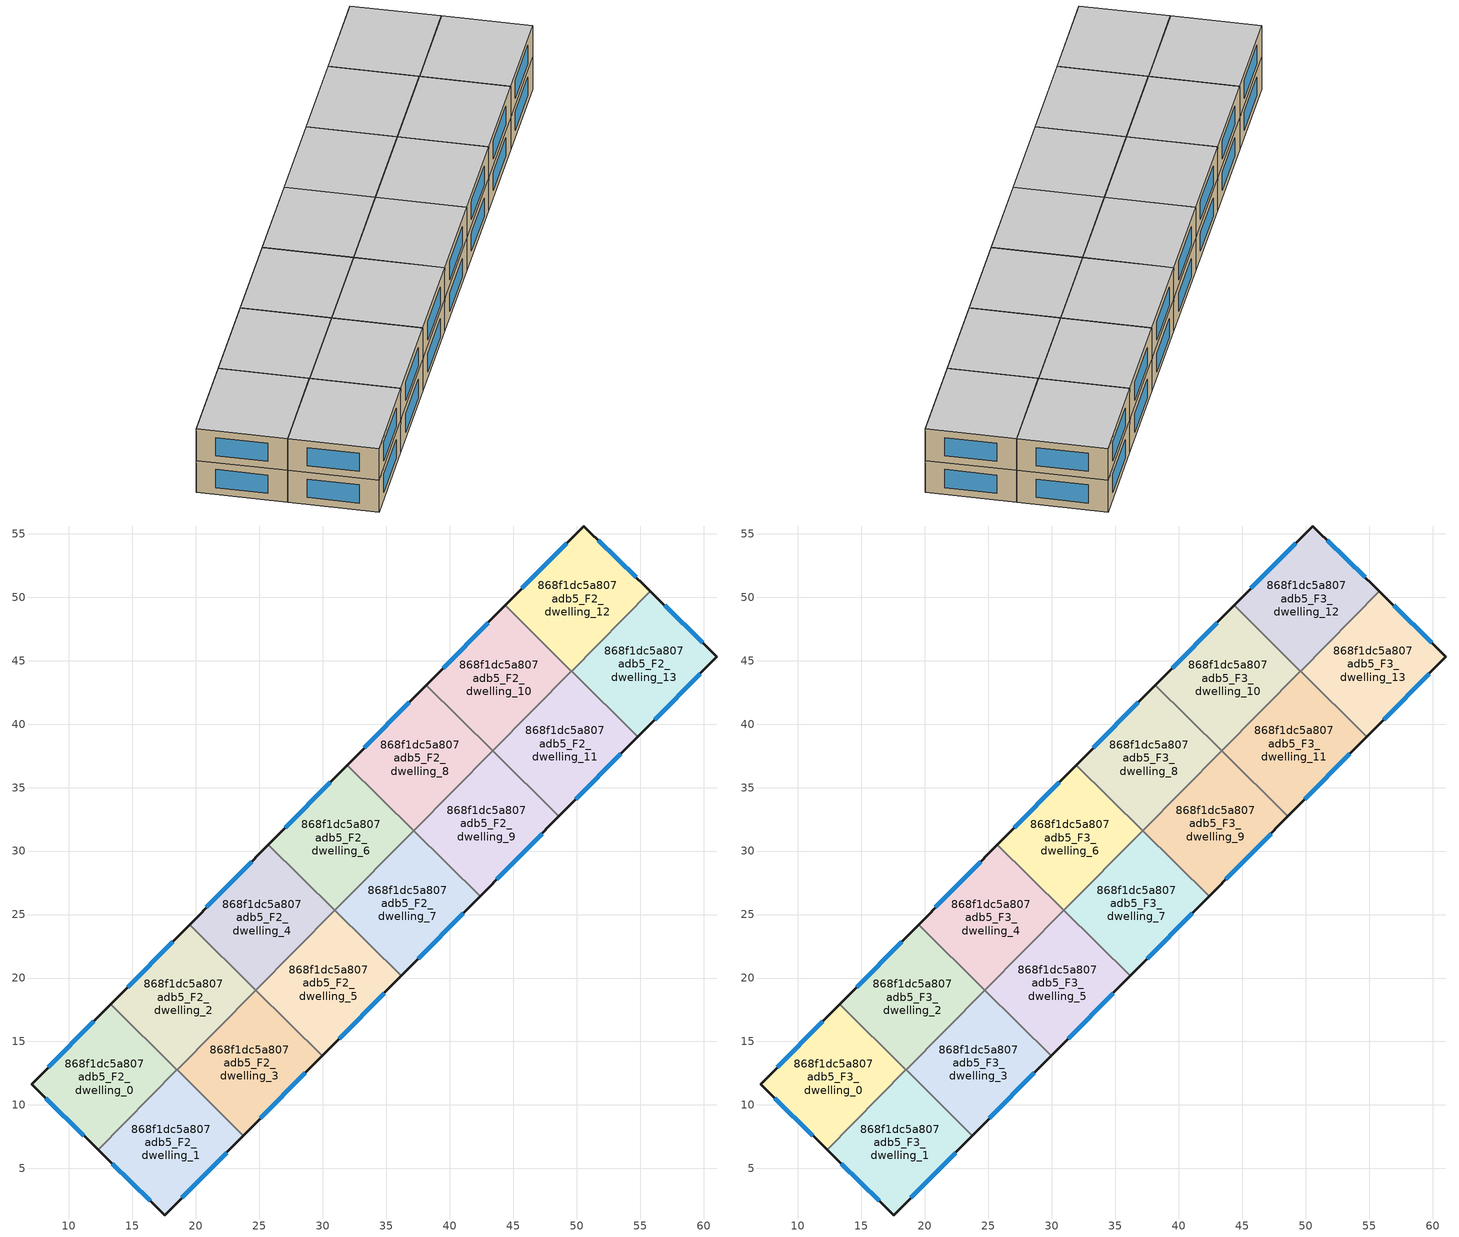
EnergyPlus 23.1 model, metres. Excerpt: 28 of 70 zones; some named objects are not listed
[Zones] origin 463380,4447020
868f1dc5a807adb5_F2_dwelling_0
 floor to 868f1dc5a807adb5_F1_dwelling_0 (EU_floor_Construction): 18.51,12.77 12.3,6.49 7.06,11.63 13.3,17.93 z6
 wall outside (EU_wall_Construction): 13.3,17.93 7.06,11.63 12.3,6.49 z6:9
 wall to 868f1dc5a807adb5_F2_dwelling_1 (EU_wall_Construction): 12.3,6.49 18.52,12.77 z6:9
 wall to 868f1dc5a807adb5_F2_dwelling_2 (EU_wall_Construction): 18.52,12.77 13.3,17.93 z6:9
 window (EU_Window_Construction): 8.18,10.53 11.18,7.59 / 11.96,16.58 8.4,12.98 z6.64:8.36
868f1dc5a807adb5_F2_dwelling_1
 floor to 868f1dc5a807adb5_F1_dwelling_1 (EU_floor_Construction): 23.75,7.59 17.55,1.33 12.3,6.49 18.51,12.77 z6
 wall outside (EU_wall_Construction): 12.3,6.49 17.55,1.33 23.75,7.59 z6:9
 wall to 868f1dc5a807adb5_F2_dwelling_3 (EU_wall_Construction): 23.75,7.59 18.52,12.76 z6:9
 wall to 868f1dc5a807adb5_F2_dwelling_2 (EU_wall_Construction): 18.52,12.76 18.52,12.77 z6:9
 window (EU_Window_Construction): 18.88,2.67 22.42,6.25 / 13.43,5.38 16.43,2.44 z6.64:8.36
868f1dc5a807adb5_F2_dwelling_10
 floor to 868f1dc5a807adb5_F1_dwelling_10 (EU_floor_Construction): 49.59,44.18 43.38,37.89 38.16,43.06 44.37,49.34 z6
 wall outside (EU_wall_Construction): 44.37,49.34 38.16,43.06 z6:9
 wall to 868f1dc5a807adb5_F2_dwelling_8 (EU_wall_Construction): 38.16,43.06 43.38,37.89 z6:9
 wall to 868f1dc5a807adb5_F2_dwelling_12 (EU_wall_Construction): 49.59,44.18 44.37,49.34 z6:9
 wall to 868f1dc5a807adb5_F2_dwelling_11 (EU_wall_Construction): 43.38,37.89 49.59,44.18 z6:9
 window (EU_Window_Construction): 43.04,48 39.49,44.41 z6.64:8.36
868f1dc5a807adb5_F2_dwelling_11
 floor to 868f1dc5a807adb5_F1_dwelling_11 (EU_floor_Construction): 54.82,39.01 48.61,32.72 43.38,37.89 49.59,44.18 z6
 wall outside (EU_wall_Construction): 48.61,32.72 54.82,39.01 z6:9
 wall to 868f1dc5a807adb5_F2_dwelling_9 (EU_wall_Construction): 43.38,37.89 48.61,32.73 z6:9
 wall to 868f1dc5a807adb5_F2_dwelling_13 (EU_wall_Construction): 54.82,39.01 49.6,44.17 z6:9
 wall to 868f1dc5a807adb5_F2_dwelling_12 (EU_wall_Construction): 49.6,44.17 49.59,44.18 z6:9
 window (EU_Window_Construction): 49.94,34.07 53.49,37.66 z6.64:8.36
868f1dc5a807adb5_F2_dwelling_12
 floor to 868f1dc5a807adb5_F1_dwelling_12 (EU_floor_Construction): 55.82,50.45 49.6,44.17 44.37,49.34 50.56,55.61 z6
 wall outside (EU_wall_Construction): 55.82,50.45 50.56,55.61 44.37,49.34 z6:9
 wall to 868f1dc5a807adb5_F2_dwelling_13 (EU_wall_Construction): 49.6,44.17 55.82,50.45 z6:9
 window (EU_Window_Construction): 54.69,51.56 51.69,54.5 / 49.24,54.27 45.7,50.69 z6.64:8.36
868f1dc5a807adb5_F2_dwelling_13
 floor to 868f1dc5a807adb5_F1_dwelling_13 (EU_floor_Construction): 61.05,45.31 54.82,39.01 49.6,44.17 55.82,50.45 z6
 wall outside (EU_wall_Construction): 54.82,39.01 61.05,45.31 55.82,50.45 z6:9
 window (EU_Window_Construction): 59.93,46.41 56.94,49.35 / 56.16,40.36 59.72,43.96 z6.64:8.36
868f1dc5a807adb5_F2_dwelling_2
 floor to 868f1dc5a807adb5_F1_dwelling_2 (EU_floor_Construction): 24.74,19.05 18.52,12.76 13.3,17.93 19.51,24.21 z6
 wall outside (EU_wall_Construction): 19.51,24.21 13.3,17.93 z6:9
 wall to 868f1dc5a807adb5_F2_dwelling_4 (EU_wall_Construction): 24.74,19.05 19.51,24.21 z6:9
 wall to 868f1dc5a807adb5_F2_dwelling_3 (EU_wall_Construction): 18.52,12.76 24.74,19.05 z6:9
 window (EU_Window_Construction): 18.18,22.87 14.63,19.28 z6.64:8.36
868f1dc5a807adb5_F2_dwelling_3
 floor to 868f1dc5a807adb5_F1_dwelling_3 (EU_floor_Construction): 29.96,13.88 23.75,7.59 18.52,12.76 24.74,19.05 z6
 wall outside (EU_wall_Construction): 23.75,7.59 29.96,13.88 z6:9
 wall to 868f1dc5a807adb5_F2_dwelling_5 (EU_wall_Construction): 29.96,13.88 24.74,19.05 z6:9
 window (EU_Window_Construction): 25.08,8.94 28.63,12.53 z6.64:8.36
868f1dc5a807adb5_F2_dwelling_4
 floor to 868f1dc5a807adb5_F1_dwelling_4 (EU_floor_Construction): 30.95,25.33 24.74,19.05 19.51,24.21 25.73,30.5 z6
 wall outside (EU_wall_Construction): 25.73,30.5 19.51,24.21 z6:9
 wall to 868f1dc5a807adb5_F2_dwelling_6 (EU_wall_Construction): 30.95,25.33 25.73,30.5 z6:9
 wall to 868f1dc5a807adb5_F2_dwelling_5 (EU_wall_Construction): 24.74,19.05 30.95,25.33 z6:9
 window (EU_Window_Construction): 24.4,29.15 20.84,25.56 z6.64:8.36
868f1dc5a807adb5_F2_dwelling_5
 floor to 868f1dc5a807adb5_F1_dwelling_5 (EU_floor_Construction): 36.18,20.16 29.96,13.88 24.74,19.05 30.95,25.33 z6
 wall outside (EU_wall_Construction): 29.96,13.88 36.18,20.16 z6:9
 wall to 868f1dc5a807adb5_F2_dwelling_7 (EU_wall_Construction): 36.18,20.16 30.95,25.33 z6:9
 window (EU_Window_Construction): 31.29,15.22 34.85,18.81 z6.64:8.36
868f1dc5a807adb5_F2_dwelling_6
 floor to 868f1dc5a807adb5_F1_dwelling_6 (EU_floor_Construction): 37.17,31.61 30.95,25.33 25.73,30.5 31.94,36.78 z6
 wall outside (EU_wall_Construction): 31.94,36.78 25.73,30.5 z6:9
 wall to 868f1dc5a807adb5_F2_dwelling_8 (EU_wall_Construction): 37.17,31.61 31.94,36.78 z6:9
 wall to 868f1dc5a807adb5_F2_dwelling_7 (EU_wall_Construction): 30.95,25.33 37.17,31.61 z6:9
 window (EU_Window_Construction): 30.61,35.43 27.06,31.84 z6.64:8.36
868f1dc5a807adb5_F2_dwelling_7
 floor to 868f1dc5a807adb5_F1_dwelling_7 (EU_floor_Construction): 42.39,26.44 36.18,20.16 30.95,25.33 37.17,31.61 z6
 wall outside (EU_wall_Construction): 36.18,20.16 42.39,26.44 z6:9
 wall to 868f1dc5a807adb5_F2_dwelling_9 (EU_wall_Construction): 42.39,26.44 37.17,31.61 z6:9
 window (EU_Window_Construction): 37.51,21.51 41.06,25.1 z6.64:8.36
868f1dc5a807adb5_F2_dwelling_8
 floor to 868f1dc5a807adb5_F1_dwelling_8 (EU_floor_Construction): 43.38,37.89 37.17,31.61 31.94,36.78 38.16,43.06 z6
 wall outside (EU_wall_Construction): 38.16,43.06 31.94,36.78 z6:9
 wall to 868f1dc5a807adb5_F2_dwelling_9 (EU_wall_Construction): 37.17,31.61 43.38,37.89 z6:9
 window (EU_Window_Construction): 36.82,41.72 33.27,38.13 z6.64:8.36
868f1dc5a807adb5_F2_dwelling_9
 floor to 868f1dc5a807adb5_F1_dwelling_9 (EU_floor_Construction): 48.61,32.72 42.39,26.44 37.17,31.61 43.38,37.89 z6
 wall outside (EU_wall_Construction): 42.39,26.44 48.61,32.72 z6:9
 window (EU_Window_Construction): 43.72,27.79 47.27,31.38 z6.64:8.36
868f1dc5a807adb5_F3_dwelling_0
 floor to 868f1dc5a807adb5_F2_dwelling_0 (EU_floor_Construction): 18.51,12.77 12.3,6.49 7.06,11.63 13.3,17.93 z9
 wall outside (EU_wall_Construction): 13.3,17.93 7.06,11.63 12.3,6.49 z9:12
 wall to 868f1dc5a807adb5_F3_dwelling_1 (EU_wall_Construction): 12.3,6.49 18.52,12.77 z9:12
 wall to 868f1dc5a807adb5_F3_dwelling_2 (EU_wall_Construction): 18.52,12.77 13.3,17.93 z9:12
 window (EU_Window_Construction): 8.18,10.53 11.18,7.59 / 11.96,16.58 8.4,12.98 z9.64:11.36
 ceiling to 868f1dc5a807adb5_F4_dwelling_0 (EU_floor_Construction): 12.3,6.49 18.51,12.77 13.3,17.93 7.06,11.63 z12
868f1dc5a807adb5_F3_dwelling_1
 floor to 868f1dc5a807adb5_F2_dwelling_1 (EU_floor_Construction): 23.75,7.59 17.55,1.33 12.3,6.49 18.51,12.77 z9
 wall outside (EU_wall_Construction): 12.3,6.49 17.55,1.33 23.75,7.59 z9:12
 wall to 868f1dc5a807adb5_F3_dwelling_3 (EU_wall_Construction): 23.75,7.59 18.52,12.76 z9:12
 wall to 868f1dc5a807adb5_F3_dwelling_2 (EU_wall_Construction): 18.52,12.76 18.52,12.77 z9:12
 window (EU_Window_Construction): 18.88,2.67 22.42,6.25 / 13.43,5.38 16.43,2.44 z9.64:11.36
 ceiling to 868f1dc5a807adb5_F4_dwelling_1 (EU_floor_Construction): 17.55,1.33 23.75,7.59 18.51,12.77 12.3,6.49 z12
868f1dc5a807adb5_F3_dwelling_10
 floor to 868f1dc5a807adb5_F2_dwelling_10 (EU_floor_Construction): 49.59,44.18 43.38,37.89 38.16,43.06 44.37,49.34 z9
 wall outside (EU_wall_Construction): 44.37,49.34 38.16,43.06 z9:12
 wall to 868f1dc5a807adb5_F3_dwelling_8 (EU_wall_Construction): 38.16,43.06 43.38,37.89 z9:12
 wall to 868f1dc5a807adb5_F3_dwelling_12 (EU_wall_Construction): 49.59,44.18 44.37,49.34 z9:12
 wall to 868f1dc5a807adb5_F3_dwelling_11 (EU_wall_Construction): 43.38,37.89 49.59,44.18 z9:12
 window (EU_Window_Construction): 43.04,48 39.49,44.41 z9.64:11.36
 ceiling to 868f1dc5a807adb5_F4_dwelling_10 (EU_floor_Construction): 43.38,37.89 49.59,44.18 44.37,49.34 38.16,43.06 z12
868f1dc5a807adb5_F3_dwelling_11
 floor to 868f1dc5a807adb5_F2_dwelling_11 (EU_floor_Construction): 54.82,39.01 48.61,32.72 43.38,37.89 49.59,44.18 z9
 wall outside (EU_wall_Construction): 48.61,32.72 54.82,39.01 z9:12
 wall to 868f1dc5a807adb5_F3_dwelling_9 (EU_wall_Construction): 43.38,37.89 48.61,32.73 z9:12
 wall to 868f1dc5a807adb5_F3_dwelling_13 (EU_wall_Construction): 54.82,39.01 49.6,44.17 z9:12
 wall to 868f1dc5a807adb5_F3_dwelling_12 (EU_wall_Construction): 49.6,44.17 49.59,44.18 z9:12
 window (EU_Window_Construction): 49.94,34.07 53.49,37.66 z9.64:11.36
 ceiling to 868f1dc5a807adb5_F4_dwelling_11 (EU_floor_Construction): 48.61,32.72 54.82,39.01 49.59,44.18 43.38,37.89 z12
868f1dc5a807adb5_F3_dwelling_12
 floor to 868f1dc5a807adb5_F2_dwelling_12 (EU_floor_Construction): 55.82,50.45 49.6,44.17 44.37,49.34 50.56,55.61 z9
 wall outside (EU_wall_Construction): 55.82,50.45 50.56,55.61 44.37,49.34 z9:12
 wall to 868f1dc5a807adb5_F3_dwelling_13 (EU_wall_Construction): 49.6,44.17 55.82,50.45 z9:12
 window (EU_Window_Construction): 54.69,51.56 51.69,54.5 / 49.24,54.27 45.7,50.69 z9.64:11.36
 ceiling to 868f1dc5a807adb5_F4_dwelling_12 (EU_floor_Construction): 49.6,44.17 55.82,50.45 50.56,55.61 44.37,49.34 z12
868f1dc5a807adb5_F3_dwelling_13
 floor to 868f1dc5a807adb5_F2_dwelling_13 (EU_floor_Construction): 61.05,45.31 54.82,39.01 49.6,44.17 55.82,50.45 z9
 wall outside (EU_wall_Construction): 54.82,39.01 61.05,45.31 55.82,50.45 z9:12
 window (EU_Window_Construction): 59.93,46.41 56.94,49.35 / 56.16,40.36 59.72,43.96 z9.64:11.36
 ceiling to 868f1dc5a807adb5_F4_dwelling_13 (EU_floor_Construction): 54.82,39.01 61.05,45.31 55.82,50.45 49.6,44.17 z12
868f1dc5a807adb5_F3_dwelling_2
 floor to 868f1dc5a807adb5_F2_dwelling_2 (EU_floor_Construction): 24.74,19.05 18.52,12.76 13.3,17.93 19.51,24.21 z9
 wall outside (EU_wall_Construction): 19.51,24.21 13.3,17.93 z9:12
 wall to 868f1dc5a807adb5_F3_dwelling_4 (EU_wall_Construction): 24.74,19.05 19.51,24.21 z9:12
 wall to 868f1dc5a807adb5_F3_dwelling_3 (EU_wall_Construction): 18.52,12.76 24.74,19.05 z9:12
 window (EU_Window_Construction): 18.18,22.87 14.63,19.28 z9.64:11.36
 ceiling to 868f1dc5a807adb5_F4_dwelling_2 (EU_floor_Construction): 18.52,12.76 24.74,19.05 19.51,24.21 13.3,17.93 z12
868f1dc5a807adb5_F3_dwelling_3
 floor to 868f1dc5a807adb5_F2_dwelling_3 (EU_floor_Construction): 29.96,13.88 23.75,7.59 18.52,12.76 24.74,19.05 z9
 wall outside (EU_wall_Construction): 23.75,7.59 29.96,13.88 z9:12
 wall to 868f1dc5a807adb5_F3_dwelling_5 (EU_wall_Construction): 29.96,13.88 24.74,19.05 z9:12
 window (EU_Window_Construction): 25.08,8.94 28.63,12.53 z9.64:11.36
 ceiling to 868f1dc5a807adb5_F4_dwelling_3 (EU_floor_Construction): 23.75,7.59 29.96,13.88 24.74,19.05 18.52,12.76 z12
868f1dc5a807adb5_F3_dwelling_4
 floor to 868f1dc5a807adb5_F2_dwelling_4 (EU_floor_Construction): 30.95,25.33 24.74,19.05 19.51,24.21 25.73,30.5 z9
 wall outside (EU_wall_Construction): 25.73,30.5 19.51,24.21 z9:12
 wall to 868f1dc5a807adb5_F3_dwelling_6 (EU_wall_Construction): 30.95,25.33 25.73,30.5 z9:12
 wall to 868f1dc5a807adb5_F3_dwelling_5 (EU_wall_Construction): 24.74,19.05 30.95,25.33 z9:12
 window (EU_Window_Construction): 24.4,29.15 20.84,25.56 z9.64:11.36
 ceiling to 868f1dc5a807adb5_F4_dwelling_4 (EU_floor_Construction): 24.74,19.05 30.95,25.33 25.73,30.5 19.51,24.21 z12
868f1dc5a807adb5_F3_dwelling_5
 floor to 868f1dc5a807adb5_F2_dwelling_5 (EU_floor_Construction): 36.18,20.16 29.96,13.88 24.74,19.05 30.95,25.33 z9
 wall outside (EU_wall_Construction): 29.96,13.88 36.18,20.16 z9:12
 wall to 868f1dc5a807adb5_F3_dwelling_7 (EU_wall_Construction): 36.18,20.16 30.95,25.33 z9:12
 window (EU_Window_Construction): 31.29,15.22 34.85,18.81 z9.64:11.36
 ceiling to 868f1dc5a807adb5_F4_dwelling_5 (EU_floor_Construction): 29.96,13.88 36.18,20.16 30.95,25.33 24.74,19.05 z12
868f1dc5a807adb5_F3_dwelling_6
 floor to 868f1dc5a807adb5_F2_dwelling_6 (EU_floor_Construction): 37.17,31.61 30.95,25.33 25.73,30.5 31.94,36.78 z9
 wall outside (EU_wall_Construction): 31.94,36.78 25.73,30.5 z9:12
 wall to 868f1dc5a807adb5_F3_dwelling_8 (EU_wall_Construction): 37.17,31.61 31.94,36.78 z9:12
 wall to 868f1dc5a807adb5_F3_dwelling_7 (EU_wall_Construction): 30.95,25.33 37.17,31.61 z9:12
 window (EU_Window_Construction): 30.61,35.43 27.06,31.84 z9.64:11.36
 ceiling to 868f1dc5a807adb5_F4_dwelling_6 (EU_floor_Construction): 30.95,25.33 37.17,31.61 31.94,36.78 25.73,30.5 z12
868f1dc5a807adb5_F3_dwelling_7
 floor to 868f1dc5a807adb5_F2_dwelling_7 (EU_floor_Construction): 42.39,26.44 36.18,20.16 30.95,25.33 37.17,31.61 z9
 wall outside (EU_wall_Construction): 36.18,20.16 42.39,26.44 z9:12
 wall to 868f1dc5a807adb5_F3_dwelling_9 (EU_wall_Construction): 42.39,26.44 37.17,31.61 z9:12
 window (EU_Window_Construction): 37.51,21.51 41.06,25.1 z9.64:11.36
 ceiling to 868f1dc5a807adb5_F4_dwelling_7 (EU_floor_Construction): 36.18,20.16 42.39,26.44 37.17,31.61 30.95,25.33 z12
868f1dc5a807adb5_F3_dwelling_8
 floor to 868f1dc5a807adb5_F2_dwelling_8 (EU_floor_Construction): 43.38,37.89 37.17,31.61 31.94,36.78 38.16,43.06 z9
 wall outside (EU_wall_Construction): 38.16,43.06 31.94,36.78 z9:12
 wall to 868f1dc5a807adb5_F3_dwelling_9 (EU_wall_Construction): 37.17,31.61 43.38,37.89 z9:12
 window (EU_Window_Construction): 36.82,41.72 33.27,38.13 z9.64:11.36
 ceiling to 868f1dc5a807adb5_F4_dwelling_8 (EU_floor_Construction): 37.17,31.61 43.38,37.89 38.16,43.06 31.94,36.78 z12
868f1dc5a807adb5_F3_dwelling_9
 floor to 868f1dc5a807adb5_F2_dwelling_9 (EU_floor_Construction): 48.61,32.72 42.39,26.44 37.17,31.61 43.38,37.89 z9
 wall outside (EU_wall_Construction): 42.39,26.44 48.61,32.72 z9:12
 window (EU_Window_Construction): 43.72,27.79 47.27,31.38 z9.64:11.36
 ceiling to 868f1dc5a807adb5_F4_dwelling_9 (EU_floor_Construction): 42.39,26.44 48.61,32.72 43.38,37.89 37.17,31.61 z12
[Building]
EU S2 Campaign: North Axis=0; Terrain=City; Solar Distribution=FullExterior
[Site:Location]
Yerevan-Zvartnots.Intl.AP: Latitude=40.15; Longitude=44.383; Time Zone=4; Elevation=854
[SizingPeriod:WeatherFileDays]
AnnualSizingPeriod: Begin Month=1; Begin Day of Month=1; End Month=12; End Day of Month=31; Day of Week for Start Day=Monday; Use Weather File Daylight Saving Period=No; Use Weather File Rain and Snow Indicators=No
[MATERIAL]
EU_InternalMass_Material: Roughness=MediumRough; Thickness=0.1; Conductivity=1; Density=1800; Specific Heat=900; Thermal Absorptance=0.9; Solar Absorptance=0.7; Visible Absorptance=0.7
[MATERIAL:NOMASS] Roughness=MediumRough; Thermal Absorptance=0.9; Solar Absorptance=0.7; Visible Absorptance=0.7
Name | Thermal Resistance
EU_wall_NoMass | 1.05043
EU_floor_NoMass | 0.478065
[WINDOWMATERIAL:SIMPLEGLAZINGSYSTEM]
EU_Window_SimpleGlazing: UFactor=2.5566; Solar Heat Gain Coefficient=0.75; Visible Transmittance=0.75
[CONSTRUCTION]
EU_wall_Construction: EU_wall_NoMass
EU_floor_Construction: EU_floor_NoMass
EU_Window_Construction: EU_Window_SimpleGlazing
EU_InternalMass_Construction: EU_InternalMass_Material
[ZONE] Type=1; Multiplier=1; Ceiling Height=autocalculate; Floor Area=autocalculate; Part of Total Floor Area=Yes
Name | Volume
868f1dc5a807adb5_F2_dwelling_0; 868f1dc5a807adb5_F3_dwelling_0; 868f1dc5a807adb5_F2_dwelling_13; 868f1dc5a807adb5_F3_dwelling_13 | 194.857
868f1dc5a807adb5_F2_dwelling_1; 868f1dc5a807adb5_F3_dwelling_1; 868f1dc5a807adb5_F2_dwelling_12; 868f1dc5a807adb5_F3_dwelling_12 | 194.836
868f1dc5a807adb5_F2_dwelling_10; 868f1dc5a807adb5_F3_dwelling_10 | 194.811
868f1dc5a807adb5_F2_dwelling_11; 868f1dc5a807adb5_F3_dwelling_11; 868f1dc5a807adb5_F2_dwelling_2; 868f1dc5a807adb5_F3_dwelling_2 | 194.848
868f1dc5a807adb5_F2_dwelling_3; 868f1dc5a807adb5_F3_dwelling_3 | 194.81
868f1dc5a807adb5_F2_dwelling_4; 868f1dc5a807adb5_F3_dwelling_4; 868f1dc5a807adb5_F2_dwelling_9; 868f1dc5a807adb5_F3_dwelling_9 | 194.847
868f1dc5a807adb5_F2_dwelling_5; 868f1dc5a807adb5_F3_dwelling_5; 868f1dc5a807adb5_F2_dwelling_8; 868f1dc5a807adb5_F3_dwelling_8 | 194.828
868f1dc5a807adb5_F2_dwelling_6; 868f1dc5a807adb5_F3_dwelling_6; 868f1dc5a807adb5_F2_dwelling_7; 868f1dc5a807adb5_F3_dwelling_7 | 194.829
[INTERNALMASS] Construction=EU_InternalMass_Construction
Name | Zone or ZoneList | Surface Area
868f1dc5a807adb5_F2_dwelling_0_EU_InternalMass | 868f1dc5a807adb5_F2_dwelling_0 | 64.9519
868f1dc5a807adb5_F2_dwelling_1_EU_InternalMass | 868f1dc5a807adb5_F2_dwelling_1 | 64.9451
868f1dc5a807adb5_F2_dwelling_2_EU_InternalMass | 868f1dc5a807adb5_F2_dwelling_2 | 64.9479
868f1dc5a807adb5_F2_dwelling_3_EU_InternalMass | 868f1dc5a807adb5_F2_dwelling_3 | 64.9384
868f1dc5a807adb5_F2_dwelling_4_EU_InternalMass | 868f1dc5a807adb5_F2_dwelling_4 | 64.9504
868f1dc5a807adb5_F2_dwelling_5_EU_InternalMass | 868f1dc5a807adb5_F2_dwelling_5 | 64.9441
868f1dc5a807adb5_F2_dwelling_6_EU_InternalMass | 868f1dc5a807adb5_F2_dwelling_6 | 64.9447
868f1dc5a807adb5_F2_dwelling_7_EU_InternalMass | 868f1dc5a807adb5_F2_dwelling_7 | 64.9447
868f1dc5a807adb5_F2_dwelling_8_EU_InternalMass | 868f1dc5a807adb5_F2_dwelling_8 | 64.9441
868f1dc5a807adb5_F2_dwelling_9_EU_InternalMass | 868f1dc5a807adb5_F2_dwelling_9 | 64.9504
868f1dc5a807adb5_F2_dwelling_10_EU_InternalMass | 868f1dc5a807adb5_F2_dwelling_10 | 64.9384
868f1dc5a807adb5_F2_dwelling_11_EU_InternalMass | 868f1dc5a807adb5_F2_dwelling_11 | 64.9479
868f1dc5a807adb5_F2_dwelling_12_EU_InternalMass | 868f1dc5a807adb5_F2_dwelling_12 | 64.9451
868f1dc5a807adb5_F2_dwelling_13_EU_InternalMass | 868f1dc5a807adb5_F2_dwelling_13 | 64.9519
868f1dc5a807adb5_F3_dwelling_0_EU_InternalMass | 868f1dc5a807adb5_F3_dwelling_0 | 64.9519
868f1dc5a807adb5_F3_dwelling_1_EU_InternalMass | 868f1dc5a807adb5_F3_dwelling_1 | 64.9451
868f1dc5a807adb5_F3_dwelling_2_EU_InternalMass | 868f1dc5a807adb5_F3_dwelling_2 | 64.9479
868f1dc5a807adb5_F3_dwelling_3_EU_InternalMass | 868f1dc5a807adb5_F3_dwelling_3 | 64.9384
868f1dc5a807adb5_F3_dwelling_4_EU_InternalMass | 868f1dc5a807adb5_F3_dwelling_4 | 64.9504
868f1dc5a807adb5_F3_dwelling_5_EU_InternalMass | 868f1dc5a807adb5_F3_dwelling_5 | 64.9441
868f1dc5a807adb5_F3_dwelling_6_EU_InternalMass | 868f1dc5a807adb5_F3_dwelling_6 | 64.9447
868f1dc5a807adb5_F3_dwelling_7_EU_InternalMass | 868f1dc5a807adb5_F3_dwelling_7 | 64.9447
868f1dc5a807adb5_F3_dwelling_8_EU_InternalMass | 868f1dc5a807adb5_F3_dwelling_8 | 64.9441
868f1dc5a807adb5_F3_dwelling_9_EU_InternalMass | 868f1dc5a807adb5_F3_dwelling_9 | 64.9504
868f1dc5a807adb5_F3_dwelling_10_EU_InternalMass | 868f1dc5a807adb5_F3_dwelling_10 | 64.9384
868f1dc5a807adb5_F3_dwelling_11_EU_InternalMass | 868f1dc5a807adb5_F3_dwelling_11 | 64.9479
868f1dc5a807adb5_F3_dwelling_12_EU_InternalMass | 868f1dc5a807adb5_F3_dwelling_12 | 64.9451
868f1dc5a807adb5_F3_dwelling_13_EU_InternalMass | 868f1dc5a807adb5_F3_dwelling_13 | 64.9519
[OTHEREQUIPMENT] Fuel Type=Electricity; Design Level Calculation Method=Watts/Area; Power per Zone Floor Area=1; Fraction Latent=0; Fraction Radiant=0; Fraction Lost=0; Carbon Dioxide Generation Rate=0; EndUse Subcategory=EU_Step8_InternalGains
Name | Zone or ZoneList or Space or SpaceList | Schedule
EU_Step8_InternalGain_868f1dc5a807adb5_F2_dwelling_0_f000 | 868f1dc5a807adb5_F2_dwelling_0 | EU_Step8_GainSchedule_868f1dc5a807adb5_F2_dwelling_0_f000
EU_Step8_InternalGain_868f1dc5a807adb5_F2_dwelling_1_f000 | 868f1dc5a807adb5_F2_dwelling_1 | EU_Step8_GainSchedule_868f1dc5a807adb5_F2_dwelling_1_f000
EU_Step8_InternalGain_868f1dc5a807adb5_F2_dwelling_2_f000 | 868f1dc5a807adb5_F2_dwelling_2 | EU_Step8_GainSchedule_868f1dc5a807adb5_F2_dwelling_2_f000
EU_Step8_InternalGain_868f1dc5a807adb5_F2_dwelling_3_f000 | 868f1dc5a807adb5_F2_dwelling_3 | EU_Step8_GainSchedule_868f1dc5a807adb5_F2_dwelling_3_f000
EU_Step8_InternalGain_868f1dc5a807adb5_F2_dwelling_4_f000 | 868f1dc5a807adb5_F2_dwelling_4 | EU_Step8_GainSchedule_868f1dc5a807adb5_F2_dwelling_4_f000
EU_Step8_InternalGain_868f1dc5a807adb5_F2_dwelling_5_f000 | 868f1dc5a807adb5_F2_dwelling_5 | EU_Step8_GainSchedule_868f1dc5a807adb5_F2_dwelling_5_f000
EU_Step8_InternalGain_868f1dc5a807adb5_F2_dwelling_6_f000 | 868f1dc5a807adb5_F2_dwelling_6 | EU_Step8_GainSchedule_868f1dc5a807adb5_F2_dwelling_6_f000
EU_Step8_InternalGain_868f1dc5a807adb5_F2_dwelling_7_f000 | 868f1dc5a807adb5_F2_dwelling_7 | EU_Step8_GainSchedule_868f1dc5a807adb5_F2_dwelling_7_f000
EU_Step8_InternalGain_868f1dc5a807adb5_F2_dwelling_8_f000 | 868f1dc5a807adb5_F2_dwelling_8 | EU_Step8_GainSchedule_868f1dc5a807adb5_F2_dwelling_8_f000
EU_Step8_InternalGain_868f1dc5a807adb5_F2_dwelling_9_f000 | 868f1dc5a807adb5_F2_dwelling_9 | EU_Step8_GainSchedule_868f1dc5a807adb5_F2_dwelling_9_f000
EU_Step8_InternalGain_868f1dc5a807adb5_F2_dwelling_10_f000 | 868f1dc5a807adb5_F2_dwelling_10 | EU_Step8_GainSchedule_868f1dc5a807adb5_F2_dwelling_10_f000
EU_Step8_InternalGain_868f1dc5a807adb5_F2_dwelling_11_f000 | 868f1dc5a807adb5_F2_dwelling_11 | EU_Step8_GainSchedule_868f1dc5a807adb5_F2_dwelling_11_f000
EU_Step8_InternalGain_868f1dc5a807adb5_F2_dwelling_12_f000 | 868f1dc5a807adb5_F2_dwelling_12 | EU_Step8_GainSchedule_868f1dc5a807adb5_F2_dwelling_12_f000
EU_Step8_InternalGain_868f1dc5a807adb5_F2_dwelling_13_f000 | 868f1dc5a807adb5_F2_dwelling_13 | EU_Step8_GainSchedule_868f1dc5a807adb5_F2_dwelling_13_f000
EU_Step8_InternalGain_868f1dc5a807adb5_F3_dwelling_0_f000 | 868f1dc5a807adb5_F3_dwelling_0 | EU_Step8_GainSchedule_868f1dc5a807adb5_F3_dwelling_0_f000
EU_Step8_InternalGain_868f1dc5a807adb5_F3_dwelling_1_f000 | 868f1dc5a807adb5_F3_dwelling_1 | EU_Step8_GainSchedule_868f1dc5a807adb5_F3_dwelling_1_f000
EU_Step8_InternalGain_868f1dc5a807adb5_F3_dwelling_2_f000 | 868f1dc5a807adb5_F3_dwelling_2 | EU_Step8_GainSchedule_868f1dc5a807adb5_F3_dwelling_2_f000
EU_Step8_InternalGain_868f1dc5a807adb5_F3_dwelling_3_f000 | 868f1dc5a807adb5_F3_dwelling_3 | EU_Step8_GainSchedule_868f1dc5a807adb5_F3_dwelling_3_f000
EU_Step8_InternalGain_868f1dc5a807adb5_F3_dwelling_4_f000 | 868f1dc5a807adb5_F3_dwelling_4 | EU_Step8_GainSchedule_868f1dc5a807adb5_F3_dwelling_4_f000
EU_Step8_InternalGain_868f1dc5a807adb5_F3_dwelling_5_f000 | 868f1dc5a807adb5_F3_dwelling_5 | EU_Step8_GainSchedule_868f1dc5a807adb5_F3_dwelling_5_f000
EU_Step8_InternalGain_868f1dc5a807adb5_F3_dwelling_6_f000 | 868f1dc5a807adb5_F3_dwelling_6 | EU_Step8_GainSchedule_868f1dc5a807adb5_F3_dwelling_6_f000
EU_Step8_InternalGain_868f1dc5a807adb5_F3_dwelling_7_f000 | 868f1dc5a807adb5_F3_dwelling_7 | EU_Step8_GainSchedule_868f1dc5a807adb5_F3_dwelling_7_f000
EU_Step8_InternalGain_868f1dc5a807adb5_F3_dwelling_8_f000 | 868f1dc5a807adb5_F3_dwelling_8 | EU_Step8_GainSchedule_868f1dc5a807adb5_F3_dwelling_8_f000
EU_Step8_InternalGain_868f1dc5a807adb5_F3_dwelling_9_f000 | 868f1dc5a807adb5_F3_dwelling_9 | EU_Step8_GainSchedule_868f1dc5a807adb5_F3_dwelling_9_f000
EU_Step8_InternalGain_868f1dc5a807adb5_F3_dwelling_10_f000 | 868f1dc5a807adb5_F3_dwelling_10 | EU_Step8_GainSchedule_868f1dc5a807adb5_F3_dwelling_10_f000
EU_Step8_InternalGain_868f1dc5a807adb5_F3_dwelling_11_f000 | 868f1dc5a807adb5_F3_dwelling_11 | EU_Step8_GainSchedule_868f1dc5a807adb5_F3_dwelling_11_f000
EU_Step8_InternalGain_868f1dc5a807adb5_F3_dwelling_12_f000 | 868f1dc5a807adb5_F3_dwelling_12 | EU_Step8_GainSchedule_868f1dc5a807adb5_F3_dwelling_12_f000
EU_Step8_InternalGain_868f1dc5a807adb5_F3_dwelling_13_f000 | 868f1dc5a807adb5_F3_dwelling_13 | EU_Step8_GainSchedule_868f1dc5a807adb5_F3_dwelling_13_f000
[ZONEVENTILATION:DESIGNFLOWRATE] Schedule=EU_AlwaysOn; Design Flow Rate Calculation Method=AirChanges/Hour; Air Changes per Hour=0.557805; Ventilation Type=Natural; Fan Pressure Rise=0; Fan Total Efficiency=1; Constant Term Coefficient=1; Temperature Term Coefficient=0; Velocity Term Coefficient=0; Velocity Squared Term Coefficient=0; Minimum Indoor Temperature=-100; Maximum Indoor Temperature=100; Delta Temperature=-100; Minimum Outdoor Temperature=-100; Maximum Outdoor Temperature=100; Maximum Wind Speed=40
Name | Zone or ZoneList or Space or SpaceList
EU_ConstantAir_868f1dc5a807adb5_F2_dwelling_0 | 868f1dc5a807adb5_F2_dwelling_0
EU_ConstantAir_868f1dc5a807adb5_F2_dwelling_1 | 868f1dc5a807adb5_F2_dwelling_1
EU_ConstantAir_868f1dc5a807adb5_F2_dwelling_2 | 868f1dc5a807adb5_F2_dwelling_2
EU_ConstantAir_868f1dc5a807adb5_F2_dwelling_3 | 868f1dc5a807adb5_F2_dwelling_3
EU_ConstantAir_868f1dc5a807adb5_F2_dwelling_4 | 868f1dc5a807adb5_F2_dwelling_4
EU_ConstantAir_868f1dc5a807adb5_F2_dwelling_5 | 868f1dc5a807adb5_F2_dwelling_5
EU_ConstantAir_868f1dc5a807adb5_F2_dwelling_6 | 868f1dc5a807adb5_F2_dwelling_6
EU_ConstantAir_868f1dc5a807adb5_F2_dwelling_7 | 868f1dc5a807adb5_F2_dwelling_7
EU_ConstantAir_868f1dc5a807adb5_F2_dwelling_8 | 868f1dc5a807adb5_F2_dwelling_8
EU_ConstantAir_868f1dc5a807adb5_F2_dwelling_9 | 868f1dc5a807adb5_F2_dwelling_9
EU_ConstantAir_868f1dc5a807adb5_F2_dwelling_10 | 868f1dc5a807adb5_F2_dwelling_10
EU_ConstantAir_868f1dc5a807adb5_F2_dwelling_11 | 868f1dc5a807adb5_F2_dwelling_11
EU_ConstantAir_868f1dc5a807adb5_F2_dwelling_12 | 868f1dc5a807adb5_F2_dwelling_12
EU_ConstantAir_868f1dc5a807adb5_F2_dwelling_13 | 868f1dc5a807adb5_F2_dwelling_13
EU_ConstantAir_868f1dc5a807adb5_F3_dwelling_0 | 868f1dc5a807adb5_F3_dwelling_0
EU_ConstantAir_868f1dc5a807adb5_F3_dwelling_1 | 868f1dc5a807adb5_F3_dwelling_1
EU_ConstantAir_868f1dc5a807adb5_F3_dwelling_2 | 868f1dc5a807adb5_F3_dwelling_2
EU_ConstantAir_868f1dc5a807adb5_F3_dwelling_3 | 868f1dc5a807adb5_F3_dwelling_3
EU_ConstantAir_868f1dc5a807adb5_F3_dwelling_4 | 868f1dc5a807adb5_F3_dwelling_4
EU_ConstantAir_868f1dc5a807adb5_F3_dwelling_5 | 868f1dc5a807adb5_F3_dwelling_5
EU_ConstantAir_868f1dc5a807adb5_F3_dwelling_6 | 868f1dc5a807adb5_F3_dwelling_6
EU_ConstantAir_868f1dc5a807adb5_F3_dwelling_7 | 868f1dc5a807adb5_F3_dwelling_7
EU_ConstantAir_868f1dc5a807adb5_F3_dwelling_8 | 868f1dc5a807adb5_F3_dwelling_8
EU_ConstantAir_868f1dc5a807adb5_F3_dwelling_9 | 868f1dc5a807adb5_F3_dwelling_9
EU_ConstantAir_868f1dc5a807adb5_F3_dwelling_10 | 868f1dc5a807adb5_F3_dwelling_10
EU_ConstantAir_868f1dc5a807adb5_F3_dwelling_11 | 868f1dc5a807adb5_F3_dwelling_11
EU_ConstantAir_868f1dc5a807adb5_F3_dwelling_12 | 868f1dc5a807adb5_F3_dwelling_12
EU_ConstantAir_868f1dc5a807adb5_F3_dwelling_13 | 868f1dc5a807adb5_F3_dwelling_13
[HVACTEMPLATE:ZONE:IDEALLOADSAIRSYSTEM] System Availability Schedule=EU_AlwaysOn; Maximum Heating Supply Air Temperature=50; Minimum Cooling Supply Air Temperature=13; Maximum Heating Supply Air Humidity Ratio=0.0156; Minimum Cooling Supply Air Humidity Ratio=0.0077; Heating Limit=NoLimit; Cooling Limit=NoLimit; Heating Availability Schedule=EU_AlwaysOn; Cooling Availability Schedule=EU_CoolingOff; Dehumidification Control Type=ConstantSensibleHeatRatio; Cooling Sensible Heat Ratio=0.7; Dehumidification Setpoint=60; Humidification Control Type=None; Humidification Setpoint=30; Outdoor Air Method=None; Outdoor Air Flow Rate per Person=0.00944; Outdoor Air Flow Rate per Zone Floor Area=0; Outdoor Air Flow Rate per Zone=0; Demand Controlled Ventilation Type=None; Outdoor Air Economizer Type=NoEconomizer; Heat Recovery Type=None; Sensible Heat Recovery Effectiveness=0.7; Latent Heat Recovery Effectiveness=0.65
Name | Template Thermostat
868f1dc5a807adb5_F2_dwelling_0 | EU_HeatOnly_868f1dc5a807adb5_F2_dwelling_0
868f1dc5a807adb5_F2_dwelling_1 | EU_HeatOnly_868f1dc5a807adb5_F2_dwelling_1
868f1dc5a807adb5_F2_dwelling_2 | EU_HeatOnly_868f1dc5a807adb5_F2_dwelling_2
868f1dc5a807adb5_F2_dwelling_3 | EU_HeatOnly_868f1dc5a807adb5_F2_dwelling_3
868f1dc5a807adb5_F2_dwelling_4 | EU_HeatOnly_868f1dc5a807adb5_F2_dwelling_4
868f1dc5a807adb5_F2_dwelling_5 | EU_HeatOnly_868f1dc5a807adb5_F2_dwelling_5
868f1dc5a807adb5_F2_dwelling_6 | EU_HeatOnly_868f1dc5a807adb5_F2_dwelling_6
868f1dc5a807adb5_F2_dwelling_7 | EU_HeatOnly_868f1dc5a807adb5_F2_dwelling_7
868f1dc5a807adb5_F2_dwelling_8 | EU_HeatOnly_868f1dc5a807adb5_F2_dwelling_8
868f1dc5a807adb5_F2_dwelling_9 | EU_HeatOnly_868f1dc5a807adb5_F2_dwelling_9
868f1dc5a807adb5_F2_dwelling_10 | EU_HeatOnly_868f1dc5a807adb5_F2_dwelling_10
868f1dc5a807adb5_F2_dwelling_11 | EU_HeatOnly_868f1dc5a807adb5_F2_dwelling_11
868f1dc5a807adb5_F2_dwelling_12 | EU_HeatOnly_868f1dc5a807adb5_F2_dwelling_12
868f1dc5a807adb5_F2_dwelling_13 | EU_HeatOnly_868f1dc5a807adb5_F2_dwelling_13
868f1dc5a807adb5_F3_dwelling_0 | EU_HeatOnly_868f1dc5a807adb5_F3_dwelling_0
868f1dc5a807adb5_F3_dwelling_1 | EU_HeatOnly_868f1dc5a807adb5_F3_dwelling_1
868f1dc5a807adb5_F3_dwelling_2 | EU_HeatOnly_868f1dc5a807adb5_F3_dwelling_2
868f1dc5a807adb5_F3_dwelling_3 | EU_HeatOnly_868f1dc5a807adb5_F3_dwelling_3
868f1dc5a807adb5_F3_dwelling_4 | EU_HeatOnly_868f1dc5a807adb5_F3_dwelling_4
868f1dc5a807adb5_F3_dwelling_5 | EU_HeatOnly_868f1dc5a807adb5_F3_dwelling_5
868f1dc5a807adb5_F3_dwelling_6 | EU_HeatOnly_868f1dc5a807adb5_F3_dwelling_6
868f1dc5a807adb5_F3_dwelling_7 | EU_HeatOnly_868f1dc5a807adb5_F3_dwelling_7
868f1dc5a807adb5_F3_dwelling_8 | EU_HeatOnly_868f1dc5a807adb5_F3_dwelling_8
868f1dc5a807adb5_F3_dwelling_9 | EU_HeatOnly_868f1dc5a807adb5_F3_dwelling_9
868f1dc5a807adb5_F3_dwelling_10 | EU_HeatOnly_868f1dc5a807adb5_F3_dwelling_10
868f1dc5a807adb5_F3_dwelling_11 | EU_HeatOnly_868f1dc5a807adb5_F3_dwelling_11
868f1dc5a807adb5_F3_dwelling_12 | EU_HeatOnly_868f1dc5a807adb5_F3_dwelling_12
868f1dc5a807adb5_F3_dwelling_13 | EU_HeatOnly_868f1dc5a807adb5_F3_dwelling_13
[SIZING:ZONE] Zone Cooling Design Supply Air Temperature Input Method=SupplyAirTemperature; Zone Cooling Design Supply Air Temperature=13; Zone Heating Design Supply Air Temperature Input Method=SupplyAirTemperature; Zone Heating Design Supply Air Temperature=50; Zone Cooling Design Supply Air Humidity Ratio=0.008; Zone Heating Design Supply Air Humidity Ratio=0.008; Cooling Design Air Flow Method=DesignDay; Cooling Design Air Flow Rate=0; Cooling Minimum Air Flow per Zone Floor Area=0.000762; Cooling Minimum Air Flow=0; Cooling Minimum Air Flow Fraction=0.2; Heating Design Air Flow Method=DesignDay; Heating Design Air Flow Rate=0; Heating Maximum Air Flow per Zone Floor Area=0.002032; Heating Maximum Air Flow=0.141576; Heating Maximum Air Flow Fraction=0.3; Account for Dedicated Outdoor Air System=No; Dedicated Outdoor Air System Control Strategy=NeutralSupplyAir; Dedicated Outdoor Air Low Setpoint Temperature for Design=autosize; Dedicated Outdoor Air High Setpoint Temperature for Design=autosize; Zone Load Sizing Method=Sensible Load Only No Latent Load; Zone Latent Cooling Design Supply Air Humidity Ratio Input Method=HumidityRatioDifference; Zone Cooling Design Supply Air Humidity Ratio Difference=0.005; Zone Latent Heating Design Supply Air Humidity Ratio Input Method=HumidityRatioDifference; Zone Humidification Design Supply Air Humidity Ratio Difference=0.005
868f1dc5a807adb5_F2_dwelling_0; 868f1dc5a807adb5_F2_dwelling_1; 868f1dc5a807adb5_F2_dwelling_2; 868f1dc5a807adb5_F2_dwelling_3; 868f1dc5a807adb5_F2_dwelling_4; 868f1dc5a807adb5_F2_dwelling_5; 868f1dc5a807adb5_F2_dwelling_6; 868f1dc5a807adb5_F2_dwelling_7; 868f1dc5a807adb5_F2_dwelling_8; 868f1dc5a807adb5_F2_dwelling_9; 868f1dc5a807adb5_F2_dwelling_10; 868f1dc5a807adb5_F2_dwelling_11; 868f1dc5a807adb5_F2_dwelling_12; 868f1dc5a807adb5_F2_dwelling_13; 868f1dc5a807adb5_F3_dwelling_0; 868f1dc5a807adb5_F3_dwelling_1; 868f1dc5a807adb5_F3_dwelling_2; 868f1dc5a807adb5_F3_dwelling_3; 868f1dc5a807adb5_F3_dwelling_4; 868f1dc5a807adb5_F3_dwelling_5; 868f1dc5a807adb5_F3_dwelling_6; 868f1dc5a807adb5_F3_dwelling_7; 868f1dc5a807adb5_F3_dwelling_8; 868f1dc5a807adb5_F3_dwelling_9; 868f1dc5a807adb5_F3_dwelling_10; 868f1dc5a807adb5_F3_dwelling_11; 868f1dc5a807adb5_F3_dwelling_12; 868f1dc5a807adb5_F3_dwelling_13
[SCHEDULE:CONSTANT]
Name | Hourly Value
EU_AlwaysOn | 1
EU_CoolingOff | 0
[SCHEDULE:FILE] Column Number=1; Rows to Skip at Top=0; Number of Hours of Data=8760; Column Separator=Comma; Interpolate to Timestep=No; Minutes per Item=60; Adjust Schedule for Daylight Savings=Yes
Name | File
EU_Step8_GainSchedule_868f1dc5a807adb5_F2_dwelling_0_f000 | ../../schedules/868f1dc5a807adb5/868f1dc5a807adb5_F2_dwelling_0_f000_gain.csv
EU_Step8_GainSchedule_868f1dc5a807adb5_F2_dwelling_1_f000 | ../../schedules/868f1dc5a807adb5/868f1dc5a807adb5_F2_dwelling_1_f000_gain.csv
EU_Step8_GainSchedule_868f1dc5a807adb5_F2_dwelling_2_f000 | ../../schedules/868f1dc5a807adb5/868f1dc5a807adb5_F2_dwelling_2_f000_gain.csv
EU_Step8_GainSchedule_868f1dc5a807adb5_F2_dwelling_3_f000 | ../../schedules/868f1dc5a807adb5/868f1dc5a807adb5_F2_dwelling_3_f000_gain.csv
EU_Step8_GainSchedule_868f1dc5a807adb5_F2_dwelling_4_f000 | ../../schedules/868f1dc5a807adb5/868f1dc5a807adb5_F2_dwelling_4_f000_gain.csv
EU_Step8_GainSchedule_868f1dc5a807adb5_F2_dwelling_5_f000 | ../../schedules/868f1dc5a807adb5/868f1dc5a807adb5_F2_dwelling_5_f000_gain.csv
EU_Step8_GainSchedule_868f1dc5a807adb5_F2_dwelling_6_f000 | ../../schedules/868f1dc5a807adb5/868f1dc5a807adb5_F2_dwelling_6_f000_gain.csv
EU_Step8_GainSchedule_868f1dc5a807adb5_F2_dwelling_7_f000 | ../../schedules/868f1dc5a807adb5/868f1dc5a807adb5_F2_dwelling_7_f000_gain.csv
EU_Step8_GainSchedule_868f1dc5a807adb5_F2_dwelling_8_f000 | ../../schedules/868f1dc5a807adb5/868f1dc5a807adb5_F2_dwelling_8_f000_gain.csv
EU_Step8_GainSchedule_868f1dc5a807adb5_F2_dwelling_9_f000 | ../../schedules/868f1dc5a807adb5/868f1dc5a807adb5_F2_dwelling_9_f000_gain.csv
EU_Step8_GainSchedule_868f1dc5a807adb5_F2_dwelling_10_f000 | ../../schedules/868f1dc5a807adb5/868f1dc5a807adb5_F2_dwelling_10_f000_gain.csv
EU_Step8_GainSchedule_868f1dc5a807adb5_F2_dwelling_11_f000 | ../../schedules/868f1dc5a807adb5/868f1dc5a807adb5_F2_dwelling_11_f000_gain.csv
EU_Step8_GainSchedule_868f1dc5a807adb5_F2_dwelling_12_f000 | ../../schedules/868f1dc5a807adb5/868f1dc5a807adb5_F2_dwelling_12_f000_gain.csv
EU_Step8_GainSchedule_868f1dc5a807adb5_F2_dwelling_13_f000 | ../../schedules/868f1dc5a807adb5/868f1dc5a807adb5_F2_dwelling_13_f000_gain.csv
EU_Step8_GainSchedule_868f1dc5a807adb5_F3_dwelling_0_f000 | ../../schedules/868f1dc5a807adb5/868f1dc5a807adb5_F3_dwelling_0_f000_gain.csv
EU_Step8_GainSchedule_868f1dc5a807adb5_F3_dwelling_1_f000 | ../../schedules/868f1dc5a807adb5/868f1dc5a807adb5_F3_dwelling_1_f000_gain.csv
EU_Step8_GainSchedule_868f1dc5a807adb5_F3_dwelling_2_f000 | ../../schedules/868f1dc5a807adb5/868f1dc5a807adb5_F3_dwelling_2_f000_gain.csv
EU_Step8_GainSchedule_868f1dc5a807adb5_F3_dwelling_3_f000 | ../../schedules/868f1dc5a807adb5/868f1dc5a807adb5_F3_dwelling_3_f000_gain.csv
EU_Step8_GainSchedule_868f1dc5a807adb5_F3_dwelling_4_f000 | ../../schedules/868f1dc5a807adb5/868f1dc5a807adb5_F3_dwelling_4_f000_gain.csv
EU_Step8_GainSchedule_868f1dc5a807adb5_F3_dwelling_5_f000 | ../../schedules/868f1dc5a807adb5/868f1dc5a807adb5_F3_dwelling_5_f000_gain.csv
EU_Step8_GainSchedule_868f1dc5a807adb5_F3_dwelling_6_f000 | ../../schedules/868f1dc5a807adb5/868f1dc5a807adb5_F3_dwelling_6_f000_gain.csv
EU_Step8_GainSchedule_868f1dc5a807adb5_F3_dwelling_7_f000 | ../../schedules/868f1dc5a807adb5/868f1dc5a807adb5_F3_dwelling_7_f000_gain.csv
EU_Step8_GainSchedule_868f1dc5a807adb5_F3_dwelling_8_f000 | ../../schedules/868f1dc5a807adb5/868f1dc5a807adb5_F3_dwelling_8_f000_gain.csv
EU_Step8_GainSchedule_868f1dc5a807adb5_F3_dwelling_9_f000 | ../../schedules/868f1dc5a807adb5/868f1dc5a807adb5_F3_dwelling_9_f000_gain.csv
EU_Step8_GainSchedule_868f1dc5a807adb5_F3_dwelling_10_f000 | ../../schedules/868f1dc5a807adb5/868f1dc5a807adb5_F3_dwelling_10_f000_gain.csv
EU_Step8_GainSchedule_868f1dc5a807adb5_F3_dwelling_11_f000 | ../../schedules/868f1dc5a807adb5/868f1dc5a807adb5_F3_dwelling_11_f000_gain.csv
EU_Step8_GainSchedule_868f1dc5a807adb5_F3_dwelling_12_f000 | ../../schedules/868f1dc5a807adb5/868f1dc5a807adb5_F3_dwelling_12_f000_gain.csv
EU_Step8_GainSchedule_868f1dc5a807adb5_F3_dwelling_13_f000 | ../../schedules/868f1dc5a807adb5/868f1dc5a807adb5_F3_dwelling_13_f000_gain.csv
